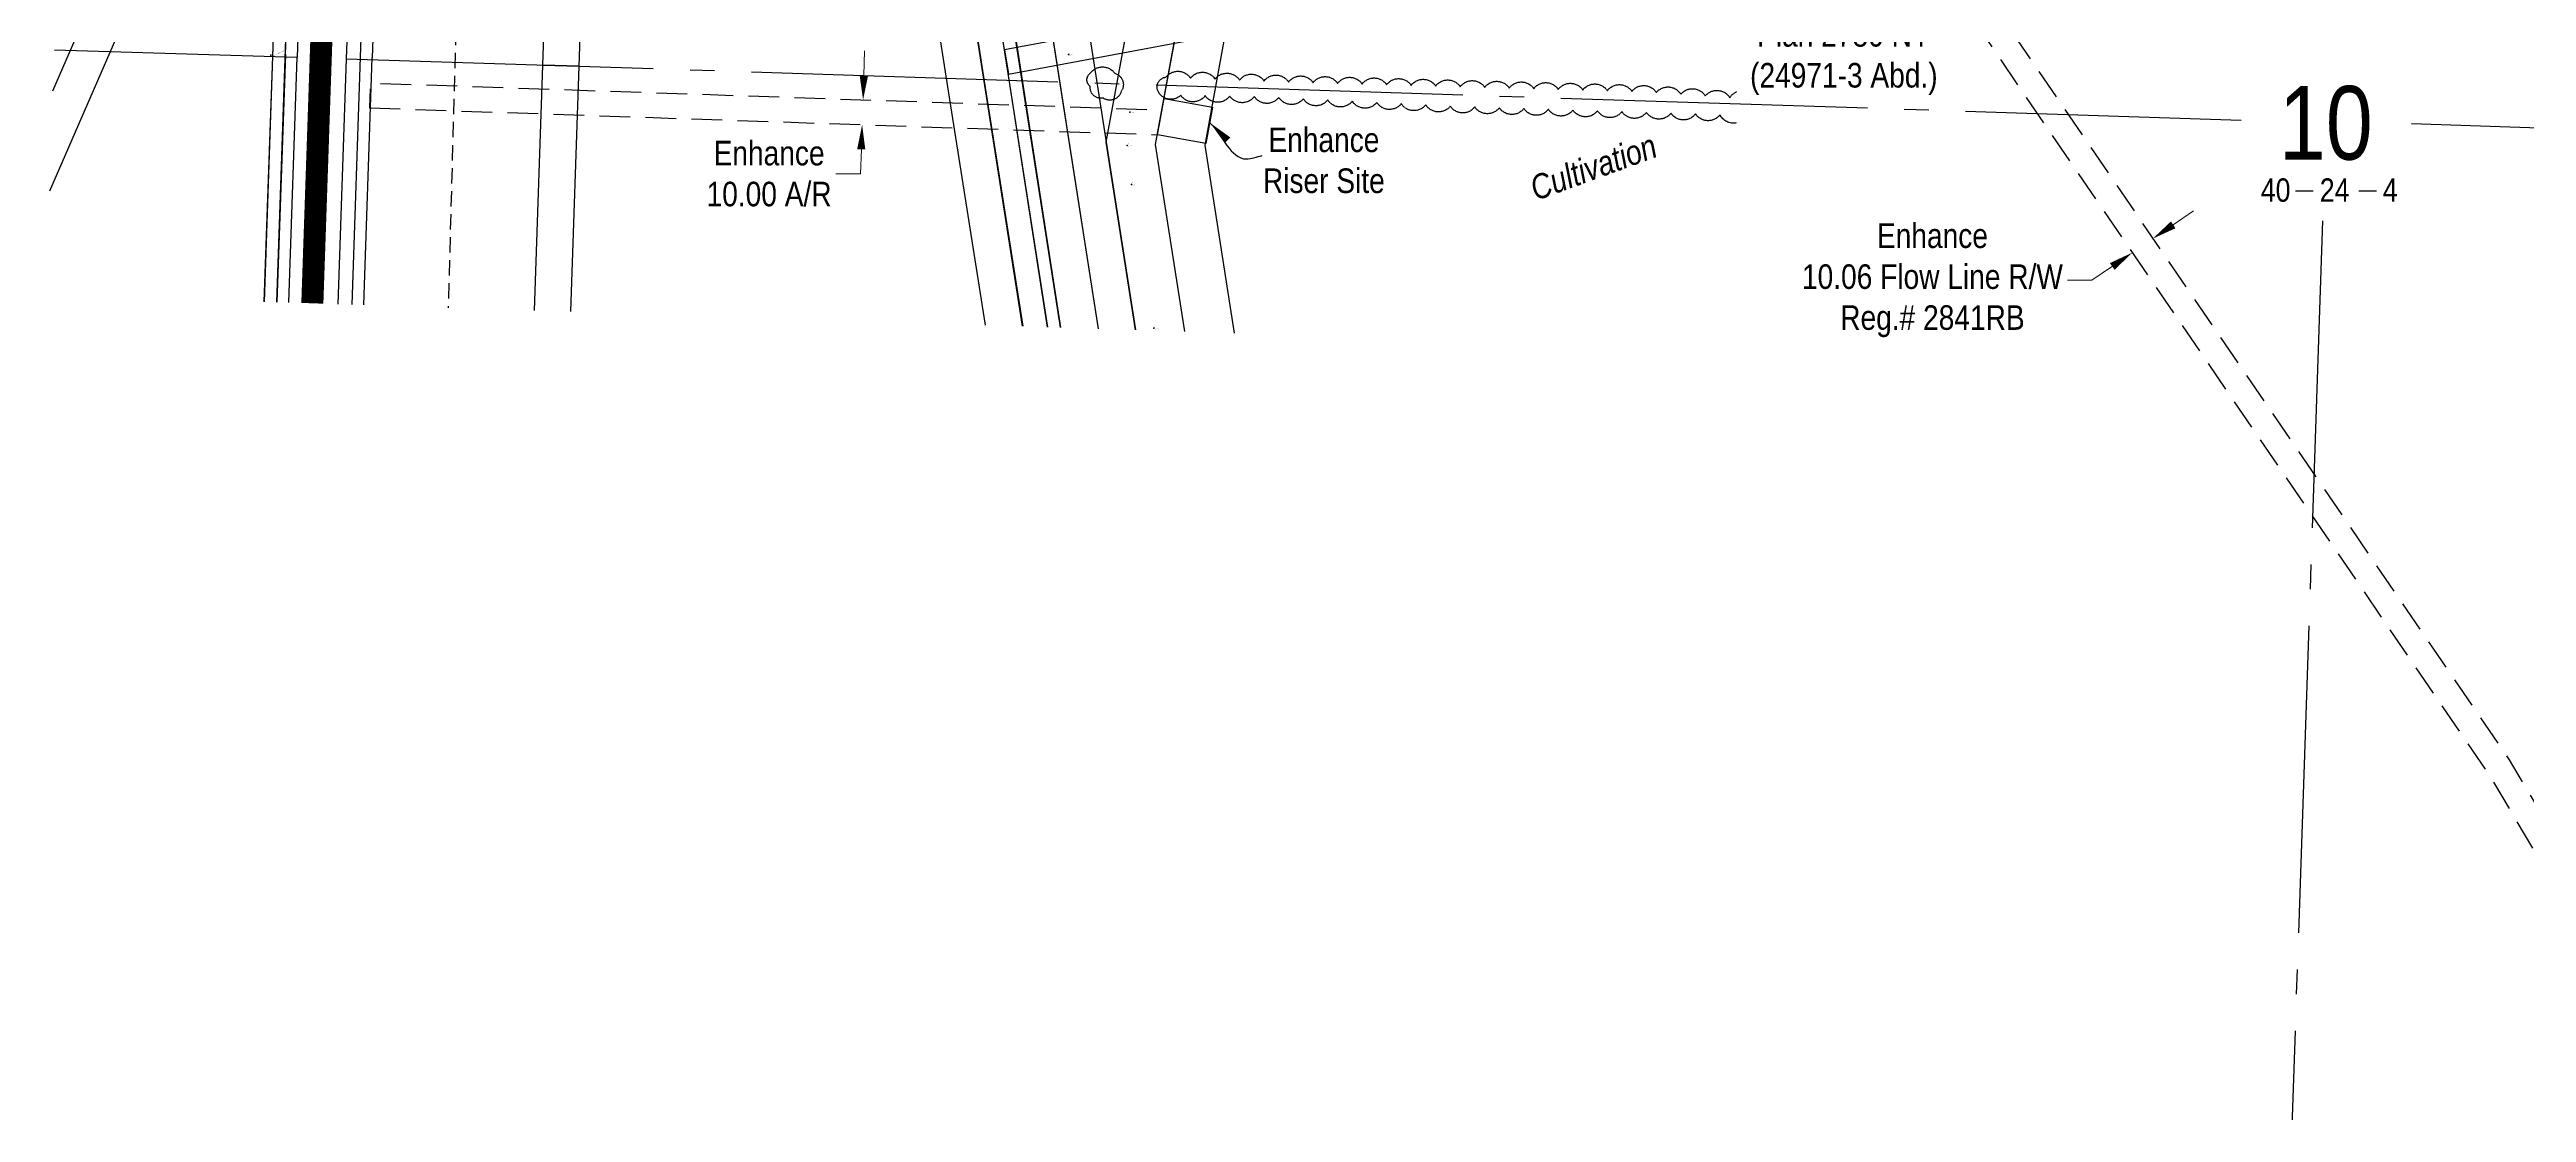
# Model space of a CAD drawing. Extents: x 337432 to 345408, y 5808486 to 5816348.
# Drawn here: x 337568 to 338578, y 5810765 to 5811198 of the extents above; entities that cross this region are included whole.
import ezdxf
from ezdxf.enums import TextEntityAlignment as Align

# ---------------------------------------------------------------- set-up
doc = ezdxf.new("R2010")
doc.units = 0
doc.header["$LTSCALE"] = 5
doc.header["$PDSIZE"] = 0.5
for name, pattern in [('0', [1, 1, 0]), ('foc-ACCESSROAD', [3.75, 2.5, -1.25]), ('foc-FLOWLINE', [3.75, 2.5, -1.25]), ('foc-QUARTERLINE', [33, 25, -3, 2, -3]), ('UG_PIPE', [1.875, 1.25, -0.625])]:
    doc.linetypes.add(name, pattern=pattern)
doc.layers.get('Defpoints').update_dxf_attribs({"color": 9})
for name, color, linetype in [('10', 1, 'Continuous'), ('9', 3, 'Continuous'), ('AS-PIPE-UG', 44, 'UG_PIPE'), ('AS-POWER', 104, 'foc-POWER'), ('AS-ROADS', 254, 'Continuous'), ('AS-TELUS', 224, 'foc-TEL'), ('C-AR', 13, 'foc-ACCESSROAD'), ('C-FLOWLINE', 13, 'foc-FLOWLINE'), ('C-RW', 13, 'Continuous'), ('C-WS', 13, 'foc-ACCESSROAD'), ('F-RW', 190, 'Continuous'), ('L-SEC', 7, 'Continuous'), ('L-SECLBL', 7, 'Continuous'), ('L-SECQ', 8, 'foc-QUARTERLINE'), ('L-TITLEDB', 4, 'Continuous'), ('T-BUSH', 110, '0')]:
    doc.layers.add(name, color=color, linetype=linetype)
for name, color, linetype, lineweight in [('C-AR-T', 13, 'Continuous', 9), ('C-FLOWLINE-T', 13, 'Continuous', 9), ('C-RW-T', 13, 'Continuous', 9), ('C-WS-T', 13, 'Continuous', 9), ('T-TEXT', 48, 'Continuous', 18)]:
    doc.layers.add(name, color=color, linetype=linetype, lineweight=lineweight)
for name, color, linetype, plot in [('Z-DESCRIPTION-1409-18', 21, 'Continuous', False), ('Z-ELEVATION-1409-18', 21, 'Continuous', False), ('Z-MSPOINT-1409-18', 21, 'Continuous', False), ('Z-POINTNUMBER-1409-18', 21, 'Continuous', False)]:
    doc.layers.add(name, color=color, linetype=linetype, plot=plot)
doc.styles.add('80CG', font='', dxfattribs={"height": 10})
doc.styles.add('80L', font='', dxfattribs={"height": 10})
doc.styles.add('DESCRIPTION', font='', dxfattribs={"height": 2.5})
doc.styles.add('ELEVATION', font='', dxfattribs={"height": 2.5})
doc.styles.add('foc-LtypeFont', font='', dxfattribs={"height": 7.35})
doc.styles.add('POINTNUMBER', font='', dxfattribs={"height": 2.5})
doc.styles.add('SIMPLEX', font='')
doc.styles.get('80CG').set_extended_font_data('Arial Narrow')
doc.styles.get('80L').set_extended_font_data('Arial Narrow')
doc.styles.get('DESCRIPTION').set_extended_font_data('Arial Narrow')
doc.styles.get('ELEVATION').set_extended_font_data('Arial Narrow')
doc.styles.get('foc-LtypeFont').set_extended_font_data('Arial Narrow')
doc.styles.get('POINTNUMBER').set_extended_font_data('Arial Narrow')
doc.styles.get('SIMPLEX').set_extended_font_data('Arial Narrow')
doc.linetypes.add('foc-POWER', pattern='A,6,-1,["P",foc-LtypeFont,S=0.2,R=0,X=-0.625,Y=-0.75],-1.24,4', length=12.24)
doc.linetypes.add('foc-POWER-NOLINE', pattern='A,0,-4,["P",foc-LtypeFont,S=0.2,R=0,X=-0.625,Y=-0.75],-8.24', length=12.24)
doc.linetypes.add('foc-TEL', pattern='A,2,-1,["T",foc-LtypeFont,S=0.2,R=0,X=-0.425,Y=-0.75],-1.24,8', length=12.24)
doc.linetypes.add('foc-TEL-NOLINE', pattern='A,0,-2,["T",foc-LtypeFont,S=0.2,R=0,X=-0.425,Y=-0.75],-10.24', length=12.24)
doc.dimstyles.new('Compass 5 000', dxfattribs={"dimscale": 5, "dimtxt": 9, "dimasz": 2, "dimexe": 0.2, "dimexo": 0.0625, "dimgap": 0.5, "dimtad": 0, "dimtih": 1, "dimtoh": 1, "dimzin": 0, "dimdsep": 46, "dimtxsty": '80CG', "dimcen": 0.1, "dimse1": 1, "dimse2": 1, "dimclrd": 256, "dimclrt": 256, "dimaunit": 1, "dimadec": 4, "dimazin": 0, "dimtfac": 0.06, "dimtofl": 0, "dimtmove": 0, "dimatfit": 1, "dimfxl": 0.2, "dimtolj": 1, "dimtzin": 0, "dimlwd": -1, "dimarcsym": 0})

# ---------------------------------------------------------------- blocks, each defined once
blk = doc.blocks.new('L-SECLBL')
at = {"layer": '9', "color": 7}
for p, q in [((-5.1, -27.8), (-12.3, -27.8)), ((20.7, -27.8), (13.5, -27.8))]:
    blk.add_line(p, q, dxfattribs=at)
at = {"layer": '10', "color": 2, "style": 'SIMPLEX'}
blk.add_attdef('SEC', text='', height=30, dxfattribs=at).set_placement((0, 0), align=Align.MIDDLE)
at = {"layer": '10', "color": 5, "style": '80L'}
blk.add_attdef('TWP', text='', height=9.5, dxfattribs=at).set_placement((-14.4, -27.4), align=Align.MIDDLE_RIGHT)
blk.add_attdef('RGE', text='', height=9.5, dxfattribs=at).set_placement((3.6, -27.4), align=Align.MIDDLE_CENTER)
blk.add_attdef('MER', text='', height=9.5, dxfattribs=at).set_placement((23.2, -27.4), align=Align.MIDDLE_LEFT)
blk = doc.blocks.new('*D76')
at = {"layer": 'C-AR-T', "transparency": 16777216}
for p, q in [((337900.2, 5811187.4), (337900.5, 5811197.4)), ((337899.2, 5811157.4), (337898.8, 5811147.4)), ((337898.8, 5811147.4), (337888.8, 5811147.4))]:
    blk.add_line(p, q, dxfattribs=at)
for points in [[(337898.5, 5811187.4), (337901.9, 5811187.3), (337899.9, 5811177.4)], [(337897.5, 5811157.4), (337900.8, 5811157.3), (337899.5, 5811167.4)]]:
    blk.add_solid(points, dxfattribs=at)
at = {"layer": 'Defpoints', "color": 0, "transparency": 16777216}
for p in [(337816.4, 5811180.2), (337816, 5811170.2), (337899.5, 5811167.4)]:
    blk.add_point(p, dxfattribs=at)
at = {"layer": 'C-AR-T', "transparency": 16777216, "insert": (337861.6, 5811147.4), "char_height": 10, "attachment_point": 5, "style": '80CG'}
blk.add_mtext('\\A1;Enhance\\P10.00 A/R', dxfattribs=at)
blk = doc.blocks.new('*D88')
at = {"layer": 'C-FLOWLINE-T', "transparency": 16777216}
for p, q in [((338433.7, 5811126.6), (338442, 5811132.3)), ((338408.9, 5811109.7), (338400.6, 5811104)), ((338400.6, 5811104), (338390.6, 5811104))]:
    blk.add_line(p, q, dxfattribs=at)
for points in [[(338432.8, 5811128), (338434.6, 5811125.2), (338425.4, 5811121)], [(338407.9, 5811111), (338409.8, 5811108.3), (338417.1, 5811115.3)]]:
    blk.add_solid(points, dxfattribs=at)
at = {"layer": 'Defpoints', "color": 0, "transparency": 16777216}
for p in [(338417.1, 5811115.3), (338421.1, 5811109.6), (338429.4, 5811115.2)]:
    blk.add_point(p, dxfattribs=at)
at = {"layer": 'C-FLOWLINE-T', "transparency": 16777216, "insert": (338335.6, 5811104), "char_height": 10, "attachment_point": 5, "style": '80CG'}
blk.add_mtext('\\A1;Enhance\\P10.06 Flow Line R/W\\PReg.# 2841RB', dxfattribs=at)
blk = doc.blocks.new('*D123')
at = {"layer": 'C-RW-T', "transparency": 16777216}
for p, q in [((338439.3, 5811311.7), (338437.5, 5811321.5)), ((338445.3, 5811277.2), (338447, 5811267.3)), ((338452.9, 5811233.3), (338447, 5811267.3)), ((338442.9, 5811233.3), (338452.9, 5811233.3))]:
    blk.add_line(p, q, dxfattribs=at)
for points in [[(338440.9, 5811312), (338437.6, 5811311.4), (338441, 5811301.8)], [(338446.9, 5811277.5), (338443.6, 5811276.9), (338443.5, 5811287)]]:
    blk.add_solid(points, dxfattribs=at)
at = {"layer": 'Defpoints', "color": 0, "transparency": 16777216}
for p in [(338431.1, 5811300.1), (338433.7, 5811285.3), (338443.5, 5811287)]:
    blk.add_point(p, dxfattribs=at)
at = {"layer": 'C-RW-T', "transparency": 16777216, "insert": (338403.8, 5811233.3), "char_height": 10, "attachment_point": 5, "style": '80CG'}
blk.add_mtext('\\A1;Enhance\\P15.00 P/L R/W\\PPlan 022 2436', dxfattribs=at)
blk = doc.blocks.new('*D124')
at = {"layer": 'C-RW-T', "transparency": 16777216}
for p, q in [((338240.9, 5811260.5), (338239.1, 5811270.4)), ((338246.1, 5811230.8), (338249.5, 5811211)), ((338249.5, 5811211), (338259.5, 5811211))]:
    blk.add_line(p, q, dxfattribs=at)
for points in [[(338242.5, 5811260.8), (338239.2, 5811260.2), (338242.6, 5811250.6)], [(338247.7, 5811231.1), (338244.4, 5811230.5), (338244.3, 5811240.7)]]:
    blk.add_solid(points, dxfattribs=at)
at = {"layer": 'Defpoints', "color": 0, "transparency": 16777216}
for p in [(338323.6, 5811264.8), (338325.3, 5811254.9), (338244.3, 5811240.7)]:
    blk.add_point(p, dxfattribs=at)
at = {"layer": 'C-RW-T', "transparency": 16777216, "insert": (338299.5, 5811211), "char_height": 10, "attachment_point": 5, "style": '80CG'}
blk.add_mtext('\\A1;Enhance\\P10.06 P/L R/W\\PPlan 2780 NY\\P(24971-3 Abd.)', dxfattribs=at)
blk = doc.blocks.new('*D152')
at = {"layer": 'C-RW-T', "transparency": 16777216}
for p, q in [((337761.3, 5811252.6), (337751.3, 5811253)), ((337796.3, 5811251.4), (337806.3, 5811251.1))]:
    blk.add_line(p, q, dxfattribs=at)
for points in [[(337761.4, 5811254.3), (337761.3, 5811251), (337771.3, 5811252.3)], [(337796.4, 5811253.1), (337796.2, 5811249.8), (337786.3, 5811251.8)]]:
    blk.add_solid(points, dxfattribs=at)
at = {"layer": 'Defpoints', "color": 0, "transparency": 16777216}
for p in [(337778.8, 5811472.6), (337793.8, 5811472.1), (337786.3, 5811251.8)]:
    blk.add_point(p, dxfattribs=at)
at = {"layer": 'C-RW-T', "transparency": 16777216, "insert": (337845.4, 5811251.1), "char_height": 10, "attachment_point": 5, "style": '80CG'}
blk.add_mtext('\\A1;Enhance\\P15.00 P/L R/W\\PUnregistered\\PBy Compass', dxfattribs=at)

msp = doc.modelspace()

# ---------------------------------------------------------------- linework, layer by layer
at = {"layer": 'AS-PIPE-UG', "flags": 128}
msp.add_lwpolyline([(337753.67, 5811918.188), (337730.84, 5811092.862)], dxfattribs=at)
at = {"layer": 'AS-POWER', "linetype": 'foc-POWER-NOLINE', "flags": 128}
msp.add_lwpolyline([(337655.94, 5811095.283), (337659.337, 5811195.156), (337687.399, 5812019.447)], dxfattribs=at)
at = {"layer": 'AS-ROADS', "flags": 128}
msp.add_lwpolyline([(337675.5, 5811094.649, 8.998, 8.998, 0), (337706.913, 5812011.958, 9, 9, 0)], format="xyseb", dxfattribs=at)
at = {"layer": 'AS-TELUS', "linetype": 'foc-TEL-NOLINE', "flags": 128}
msp.add_lwpolyline([(337661.083, 5811095.117), (337692.047, 5812000.015)], dxfattribs=at)
at = {"layer": 'C-AR', "flags": 128}
msp.add_lwpolyline([(337698.826, 5811174.206), (338019.886, 5811163.293), (338019.886, 5811163.293), (338021.703, 5811173.232), (337699.165, 5811184.196)], close=True, dxfattribs=at)
at = {"layer": 'C-FLOWLINE', "flags": 128}
msp.add_lwpolyline([(337944.964, 5811823.574), (338570.58, 5810908.745), (338838.614, 5810457.967), (338874.383, 5810408.444), (339064.862, 5810214.949), (339064.422, 5810201.056), (338866.673, 5810401.935), (338829.969, 5810452.827), (338562.115, 5810903.301), (337932.508, 5811823.966)], dxfattribs=at)
at = {"layer": 'C-RW', "flags": 128}
for points in [[(337784.249, 5811191.222), (337810.847, 5811973.196), (337807.252, 5811995.55), (337791.985, 5811996.03), (337795.809, 5811972.252), (337769.259, 5811191.676)], [(339076.973, 5811385.977), (339048.768, 5811388.539), (339033.615, 5811389.956), (338704.516, 5811332.513), (338400.54, 5811279.544), (338307.304, 5811263.257), (338028.631, 5811211.167), (337957.492, 5811197.8), (337959.126, 5811187.934), (338309.085, 5811253.356), (338500.06, 5811286.657), (338706.1, 5811322.585), (339033.833, 5811379.726), (339038.316, 5811379.32), (339075.673, 5811375.918)]]:
    msp.add_lwpolyline(points, close=True, dxfattribs=at)
for points in [[(337964.815, 5811085.297), (337915.308, 5811402.023), (337838.223, 5811895.294), (337822.6, 5811995.121), (337832.828, 5811994.799), (337848.452, 5811894.966), (337925.247, 5811403.576), (337975.049, 5811084.966)], [(337975.098, 5811084.965), (337957.492, 5811197.8), (337924.774, 5811406.72), (337832.828, 5811994.799), (337838.097, 5811994.634), (337929.892, 5811407.52), (337962.61, 5811198.601), (337980.368, 5811084.794)], [(338051.202, 5811082.504), (338039.223, 5811159.043), (338054.368, 5811241.981), (338044.253, 5811359.586), (337975.621, 5811924.552), (337969.039, 5811990.516), (337948.881, 5811991.15), (337955.746, 5811922.353), (338024.362, 5811357.524), (338034.216, 5811242.937), (338018.944, 5811159.3), (338030.86, 5811083.162)], [(337780.848, 5811091.245), (337784.249, 5811191.222), (337769.259, 5811191.676), (337765.859, 5811091.73)]]:
    msp.add_lwpolyline(points, dxfattribs=at)
at = {"layer": 'C-WS', "linetype": 'Continuous'}
msp.add_lwpolyline([(338022.583, 5811178.048), (338042.257, 5811174.452), (338039.56, 5811159.697), (338019.886, 5811163.293)], close=True, dxfattribs=at)
at = {"layer": 'F-RW', "flags": 128}
for points in [[(337949.714, 5811085.785), (337934.398, 5811182.747), (337903.785, 5811379.49), (337822.968, 5811895.782), (337807.345, 5811995.601), (337822.6, 5811995.121), (337838.223, 5811895.294), (337918.605, 5811381.81), (337949.217, 5811185.07), (337964.978, 5811085.292)], [(337980.373, 5811084.794), (337932.198, 5811393.616), (337853.722, 5811894.798), (337838.097, 5811994.634), (337853.351, 5811994.154), (337868.979, 5811894.309), (337947.017, 5811395.936), (337995.631, 5811084.301)], [(338010.95, 5811083.806), (337998.992, 5811160.215), (338015.447, 5811250.236), (338091.991, 5811391.756), (338112.209, 5811526.742), (338371.127, 5811824.573), (338297.976, 5811872.435), (338266.851, 5811884.334), (338225.349, 5811982.456), (338247.37, 5811981.764), (338281.799, 5811900.031), (338307.127, 5811890.348), (338401.264, 5811828.755), (338131.125, 5811518.017), (338111.251, 5811385.326), (338034.55, 5811243.515), (338018.944, 5811159.3), (338030.86, 5811083.162)], [(337995.795, 5811084.296), (337976.246, 5811209.253), (338078.738, 5811399.376), (338078.984, 5811511.386), (338351.906, 5811825.181)], [(338872.884, 5810556.514), (338806.12, 5810832.633), (338769.71, 5811061.321), (338691.794, 5811048.8), (338689.395, 5811063.604), (338767.347, 5811076.127), (338762.012, 5811108.62), (338759.696, 5811123.449), (338685.198, 5811589.377), (338684.253, 5811595.025), (338693.763, 5811602.063), (338677.386, 5811612.694), (338503.3, 5811726.201), (338364.529, 5811816.929), (338093.974, 5811505.771), (338093.833, 5811395.161), (337991.745, 5811206.379), (337998.992, 5811160.215), (338010.879, 5811083.808)], [(337569.823, 5811181.109), (337630.122, 5811319.918), (337663.925, 5811318.771), (337663.411, 5811303.771), (337639.816, 5811304.576), (337568.424, 5811140.263)]]:
    msp.add_lwpolyline(points, dxfattribs=at)
at = {"layer": 'L-SEC'}
for p, q in [((337696.745, 5811999.079), (337669.357, 5811194.878)), ((337689.458, 5811194.193), (337716.848, 5811998.447)), ((337665.978, 5811094.959), (337669.357, 5811194.88)), ((337686.08, 5811094.309), (337689.459, 5811194.23))]:
    msp.add_line(p, q, dxfattribs=at)
at = {"layer": 'L-SECQ'}
for p, q in [((337570.394, 5811197.786), (337669.359, 5811194.93)), ((337689.459, 5811194.23), (338461.429, 5811169.271)), ((338530.845, 5811167.81), (339302.313, 5811142.867)), ((338494.527, 5811128.193), (338468.598, 5810363.959))]:
    msp.add_line(p, q, dxfattribs=at)
at = {"layer": 'L-TITLEDB'}
for p, q in [((337686.693, 5811999.421), (337659.305, 5811195.22)), ((337659.305, 5811195.22), (337655.908, 5811095.284))]:
    msp.add_line(p, q, dxfattribs=at)
at = {"layer": 'L-TITLEDB', "flags": 128}
for points in [[(337664.52, 5811195.91), (337692.02, 5811999.23)], [(337722.473, 5811998.303), (337694.97, 5811194.832)], [(337727.339, 5811998.117), (337699.921, 5811194.614)], [(337664.52, 5811195.91), (337661.073, 5811095.117)], [(337694.97, 5811194.832), (337691.532, 5811094.133)], [(337696.484, 5811093.973), (337699.921, 5811194.614)]]:
    msp.add_lwpolyline(points, dxfattribs=at)
at = {"layer": 'T-BUSH', "flags": 128}
msp.add_lwpolyline([(337992.456, 5811188.285, -0.52056705), (338002.452, 5811188.285, -0.52056705), (338005.052, 5811180.889, -0.52056705), (337997.696, 5811178.25, -0.52056705), (337992.456, 5811183.006, -0.52056705)], format="xyb", close=True, dxfattribs=at)
msp.add_lwpolyline([(338255.689, 5811168.084, -0.34232906), (338249.046, 5811171.447, -0.52056705), (338239.056, 5811171.762, -0.52056705), (338229.065, 5811172.077, -0.52056705), (338219.075, 5811172.392, -0.52056705), (338209.084, 5811172.708, -0.52056705), (338199.093, 5811173.023, -0.52056705), (338189.103, 5811173.338, -0.52056705), (338179.112, 5811173.653, -0.52056705), (338169.122, 5811173.969, -0.52056705), (338159.131, 5811174.284, -0.52056705), (338149.14, 5811174.599, -0.52056705), (338139.151, 5811174.938, -0.52056705), (338129.168, 5811175.439, -0.52056705), (338119.185, 5811175.94, -0.52056705), (338109.202, 5811176.441, -0.52056705), (338099.219, 5811176.943, -0.52056705), (338089.236, 5811177.444, -0.52056705), (338079.253, 5811177.945, -0.52056705), (338069.27, 5811178.446, -0.52056705), (338059.283, 5811178.844, -0.52056705), (338049.289, 5811179.018, -0.52056705), (338039.295, 5811179.193, -0.52056705), (338029.301, 5811179.368, -0.52056705), (338020.075, 5811181.025, -0.52056705), (338023.308, 5811186.73, -0.52056705), (338033.296, 5811186.334, -0.52056705), (338043.284, 5811185.938, -0.52056705), (338053.271, 5811185.542, -0.52056705), (338063.259, 5811185.145, -0.52056705), (338073.247, 5811184.749, -0.52056705), (338083.238, 5811184.471, -0.52056705), (338093.23, 5811184.2, -0.52056705), (338103.222, 5811183.929, -0.52056705), (338113.214, 5811183.658, -0.52056705), (338123.206, 5811183.387, -0.52056705), (338133.198, 5811183.116, -0.52056705), (338143.19, 5811182.844, -0.52056705), (338153.182, 5811182.573, -0.52056705), (338163.174, 5811182.302, -0.52056705), (338173.166, 5811182.031, -0.52056705), (338183.157, 5811181.76, -0.52056705), (338193.149, 5811181.489, -0.52056705), (338203.141, 5811181.218, -0.52056705), (338213.133, 5811180.947, -0.52056705), (338223.115, 5811180.477, -0.52056705), (338233.086, 5811179.777, -0.52056705), (338243.057, 5811179.076, -0.52056705), (338253.028, 5811178.376, -0.16005843), (338255.882, 5811180.833, -0.16005843)], format="xyb", dxfattribs=at)
at = {"layer": 'Z-MSPOINT-1409-18'}
for p in [(337658.634, 5811195.744, 904.463), (337983.582, 5811195.909, 895.241), (338008.587, 5811172.495, 894.652), (338007.537, 5811158.934, 894.828), (338009.273, 5811143.041, 895.578), (338018.408, 5811084.498, 897.713)]:
    msp.add_point(p, dxfattribs=at)

# ---------------------------------------------------------------- block references
at = {"layer": 'L-SECLBL'}
msp.add_blockref('L-SECLBL', (338495.883, 5811168.158), dxfattribs=at).add_auto_attribs({'SEC': '10', 'TWP': '40', 'RGE': '24', 'MER': '4'})

# ---------------------------------------------------------------- texts
at = {"layer": 'C-WS-T', "insert": (338059.532, 5811166.223), "char_height": 9.99783, "attachment_point": 1, "style": '80L'}
msp.add_mtext_dynamic_manual_height_columns('\\pi5.50768;Enhance\\P\\pi3.28101;Riser Site', width=54.82576, gutter_width=49.989, heights=[0], dxfattribs=at)
at = {"layer": 'T-TEXT', "insert": (338170.086, 5811145.515), "char_height": 9.99775, "attachment_point": 1, "rotation": 20, "style": '80L'}
msp.add_mtext_dynamic_manual_height_columns('\\pi0.56829;{\\fArial Narrow|b0|i1|c0|p34;Cultivation}', width=53.29401, gutter_width=49.989, heights=[0], dxfattribs=at)
at = {"layer": 'Z-DESCRIPTION-1409-18', "style": 'DESCRIPTION'}
for s, height, p in [('FDI-CS RD-PIN (UNNUMBERED PLN:1020150)', 0.19996, (337659.305, 5811195.22)), ('PIPE-UG31', 0.2, (337984.18, 5811195.385)), ('PIPE-UG32', 0.2, (338009.179, 5811171.976)), ('PIPE-UG32', 0.2, (338008.129, 5811158.418)), ('PIPE-UG32', 0.2, (338009.865, 5811142.529)), ('PIPE-UG32', 0.2, (338018.998, 5811083.999))]:
    msp.add_text(s, height=height, rotation=23.999999, dxfattribs=at).set_placement(p)
at = {"layer": 'Z-ELEVATION-1409-18', "style": 'ELEVATION'}
for s, p in [('904.056', (337658.634, 5811195.744)), ('894.838', (337983.582, 5811195.909)), ('894.249', (338008.587, 5811172.495)), ('894.425', (338007.537, 5811158.934)), ('895.175', (338009.273, 5811143.041)), ('897.309', (338018.408, 5811084.498))]:
    msp.add_text(s, height=0.2, rotation=44.999991, dxfattribs=at).set_placement(p)
at = {"layer": 'Z-POINTNUMBER-1409-18', "style": 'POINTNUMBER'}
for s, p in [('11', (337658.634, 5811195.744)), ('658', (337983.582, 5811195.909)), ('665', (338008.587, 5811172.495)), ('666', (338007.537, 5811158.934)), ('667', (338009.273, 5811143.041)), ('668', (338018.408, 5811084.498))]:
    msp.add_text(s, height=0.2, dxfattribs=at).set_placement(p)

# ---------------------------------------------------------------- dimensions: what is measured, and where the dimension line sits
at = {"layer": 'C-AR-T'}
dim = msp.add_linear_dim(base=(337899.511, 5811167.384), p1=(337816.379, 5811180.211), p2=(337816.04, 5811170.222), angle=268.053188, text='Enhance\\P10.00 A/R', dimstyle='Compass 5 000', override={"dimtxt": 10}, dxfattribs=at)
dim.commit()
dim.dimension.update_dxf_attribs({"geometry": '*D76', "text_midpoint": (337861.55, 5811147.396), "dimtype": 161})
at = {"layer": 'C-FLOWLINE-T'}
dim = msp.add_linear_dim(base=(338417.14, 5811115.297), p1=(338429.359, 5811115.25), p2=(338421.055, 5811109.571), angle=214.366718, text='Enhance\\P10.06 Flow Line R/W\\PReg.# 2841RB', dimstyle='Compass 5 000', override={"dimtxt": 10}, dxfattribs=at)
dim.commit()
dim.dimension.update_dxf_attribs({"geometry": '*D88', "text_midpoint": (338335.631, 5811104.007), "dimtype": 161})
at = {"layer": 'C-RW-T', "color": 5}
dim = msp.add_linear_dim(base=(337786.308, 5811251.773), p1=(337778.813, 5811472.586), p2=(337793.802, 5811472.076), angle=358.051912, text='Enhance\\P15.00 P/L R/W\\PUnregistered\\PBy Compass', dimstyle='Compass 5 000', override={"dimtxt": 10}, dxfattribs=at)
dim.commit()
dim.dimension.update_dxf_attribs({"geometry": '*D152', "text_midpoint": (337845.383, 5811251.093), "dimtype": 161})
at = {"layer": 'C-RW-T'}
for base, p1, p2, angle, text, override, picture, middle in [((338443.544, 5811287.027), (338431.128, 5811300.107), (338433.702, 5811285.314), 279.870964, 'Enhance\\P15.00 P/L R/W\\PPlan 022 2436', {"dimtxt": 10, "dimtmove": 1}, '*D123', (338429.254, 5811233.273)), ((338244.336, 5811240.671), (338323.592, 5811264.832), (338325.339, 5811254.853), 279.930628, 'Enhance\\P10.06 P/L R/W\\PPlan 2780 NY\\P(24971-3 Abd.)', {"dimtxt": 10}, '*D124', (338299.549, 5811210.99))]:
    dim = msp.add_linear_dim(base=base, p1=p1, p2=p2, angle=angle, text=text, dimstyle='Compass 5 000', override=override, dxfattribs=at)
    dim.commit()
    dim.dimension.update_dxf_attribs({"geometry": picture, "text_midpoint": middle, "dimtype": 161})

# ---------------------------------------------------------------- leaders
at = {"layer": 'C-AR-T', "path_type": 1}
msp.add_leader([(338041.336, 5811168.06), (338055.999, 5811153.408), (338062.451, 5811154.787)], dimstyle='Compass 5 000', override={"dimgap": 0.5, "dimtad": 0}, dxfattribs=at)

doc.saveas('drawing.dxf')
